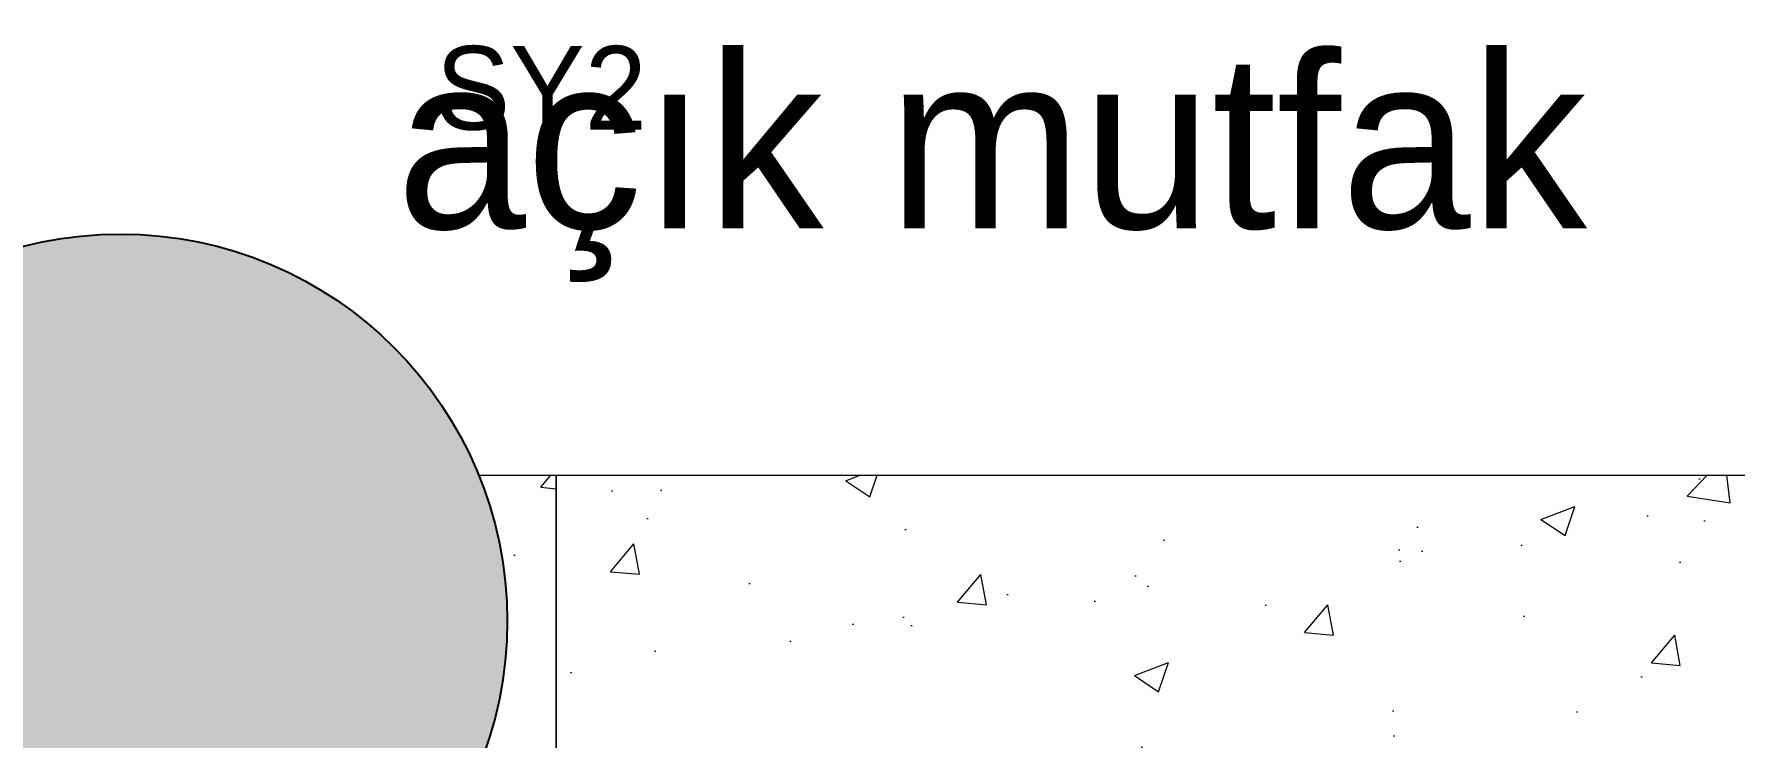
# Model space of a CAD drawing. Header units: centimetres. Extents: x -72470 to -43129, y -18750 to -16337.
# Drawn here: x -47490.2 to -47314.4, y -17339.1 to -17266.4 of the extents above; entities that cross this region are included whole.
import ezdxf

# ---------------------------------------------------------------- set-up
doc = ezdxf.new("R2010")
doc.units = ezdxf.units.CM
doc.header["$MEASUREMENT"] = 0
doc.linetypes.add('DUZ', pattern=[0])
doc.layers.get('0').update_dxf_attribs({"linetype": 'DUZ', "lineweight": 0})
for name, color, linetype in [('11-021_500-BLOK B-str_zemin_kat$0$2DKOLON', 4, 'Continuous'), ('11-021_500-BLOK B-str_zemin_kat$0$2DTARAMA1', 253, 'Continuous'), ('SU', 152, 'Continuous')]:
    doc.layers.add(name, color=color, linetype=linetype)
doc.layers.add('TEFRIS', color=30, linetype='Continuous', lineweight=9)
doc.styles.add('TAKSİM', font='GOTHIC.TTF', dxfattribs={"height": 20})

msp = doc.modelspace()

# ---------------------------------------------------------------- hatches: boundary and pattern name
h = msp.add_hatch()
h.set_pattern_fill('AR-CONC', color=256, scale=5)
h.set_pattern_definition([(49.99999999999999, (15301.57308724916, -119.6299993459434), (35.86300913003767, -3.137606749129755), [3.75, -41.25]), (355, (15301.57308724916, -119.6299993459434), (-6.937566680650001, 37.60960668500059), [3, -33]), (100.45144446, (15304.56167129916, -119.8914665459434), (28.9254423363556, 34.47199954843147), [3.187009599999998, -35.05710559999997]), (46.18420000000001, (15301.57308724916, -109.6299993459434), (53.36206653357862, -8.275964039653827), [5.625, -61.875]), (96.63563549, (15306.01992449916, -110.3196646959434), (46.73309728371142, 48.70593003872752), [4.7805171, -52.58568799999999]), (351.1841639899999, (15301.57308724916, -109.6299993459434), (46.73309725273866, 48.70593001349951), [4.5, -49.50000005]), (21, (15306.57308724916, -112.1299993459434), (29.84535260592308, -20.13094453326694), [3.75, -41.25]), (326.0000000000001, (15306.57308724916, -112.1299993459434), (12.16576659607909, 36.25750225234265), [3, -33]), (71.45144474, (15309.06019994916, -113.8075780459434), (42.01111883649855, 16.12655764031769), [3.1870095, -35.0571056]), (37.50000000000001, (15301.57308724916, -119.6299993459434), (0.6079927658645334, 16.64469269156557), [0, -32.59999999999999, 0, -33.5, 0, -33.125]), (7.499999999999999, (15301.57308724916, -119.6299993459434), (13.15347687210743, 19.72058559411801), [0, -19.1, 0, -31.85, 0, -12.625]), (327.5, (15290.42308724916, -119.6299993459434), (26.69112180862045, -1.127743586718988), [0, -12.5, 0, -39, 0, -51.75]), (317.5, (15285.42308724916, -119.6299993459434), (29.15930846711931, 5.005249116615886), [0, -16.25, 0, -25.9, 0, -36.75])])
edge = h.paths.add_edge_path(flags=17)
edge.add_spline(control_points=[(-47699.02468411888, -17332.56781017538), (-47697.84055284006, -17332.39911738471), (-47673.75263413179, -17329.16683908439), (-47645.20658141225, -17329.43891471697), (-47624.28562978579, -17325.05716158762)], knot_values=[145.1238663494258, 145.1238663494258, 145.1238663494258, 145.1238663494258, 148.1754165940361, 206.6461398008984, 206.6461398008984, 206.6461398008984, 206.6461398008984], degree=3, periodic=0)
edge.add_line((-47624.28562978579, -17325.05716158762), (-47624.28562978579, -17311.97602225973))
edge.add_line((-47624.28562978579, -17311.97602225973), (-47630.93989274332, -17311.97602225973))
edge.add_arc((-47650.51747740764, -17301.94017756628), 21.99999999999724, 207.140545782196, 332.85945421780394, ccw=False)
edge.add_line((-47670.09506207197, -17311.97602225973), (-47678.60330999386, -17311.97602225973))
edge.add_arc((-47698.18089465818, -17301.94017756628), 21.99999999999724, 207.140545782196, 332.85945421780394, ccw=False)
edge.add_line((-47717.7584793225, -17311.97602225973), (-47724.28736562387, -17311.97602225973))
edge.add_line((-47724.28736562387, -17311.97602225973), (-47724.28736562387, -17332.56781017538))
edge.add_line((-47724.28736562387, -17332.56781017538), (-47699.0246841189, -17332.56781017538))
edge = h.paths.add_edge_path(flags=16)
edge.add_spline(control_points=[(-47624.28562978579, -17325.05716158762), (-47645.20658141225, -17329.43891471697), (-47673.75263413179, -17329.16683908439), (-47697.84055284006, -17332.39911738471), (-47699.02468411888, -17332.56781017538)], knot_values=[145.1238663494258, 145.1238663494258, 145.1238663494258, 145.1238663494258, 203.5945895562882, 206.6461398008984, 206.6461398008984, 206.6461398008984, 206.6461398008984], degree=3, periodic=0)
edge.add_line((-47699.0246841189, -17332.56781017538), (-47624.28562978579, -17332.56781017538))
edge.add_line((-47624.28562978579, -17332.56781017538), (-47624.28562978579, -17325.05716158762))
edge = h.paths.add_edge_path()
edge.add_spline(control_points=[(-47596.79254445306, -17311.97602225966), (-47602.8174574705, -17318.70082643248), (-47612.57954455519, -17322.60540047716), (-47624.28562978579, -17325.05716158762)], knot_values=[112.4072250811205, 112.4072250811205, 112.4072250811205, 112.4072250811205, 145.1238663494258, 145.1238663494258, 145.1238663494258, 145.1238663494258], degree=3, periodic=0)
edge.add_line((-47624.28562978579, -17325.05716158762), (-47624.28562978579, -17332.56781017538))
edge.add_line((-47624.28562978579, -17332.56781017538), (-47699.0246841189, -17332.56781017538))
edge.add_spline(control_points=[(-47699.02468411888, -17332.56781017538), (-47708.01219346618, -17333.84818175251), (-47716.38633871353, -17335.61069336639), (-47724.28736562387, -17337.74510364926)], knot_values=[206.6461398008984, 206.6461398008984, 206.6461398008984, 206.6461398008984, 229.8072848849088, 229.8072848849088, 229.8072848849088, 229.8072848849088], degree=3, periodic=0)
edge.add_line((-47724.28736562387, -17337.74510364926), (-47724.28736562387, -17411.97602225973))
edge.add_line((-47724.28736562387, -17411.97602225973), (-47436.17033676498, -17411.99617127467))
edge.add_line((-47436.17033676498, -17411.99617127467), (-47436.17033676498, -17311.99617127467))
edge.add_line((-47436.17033676498, -17311.99617127467), (-47443.98393828222, -17311.99292254731))
edge.add_arc((-47483.1588608579, -17326.85770456878), 41.90031388135831, -16.21921756997392, 20.779067573055272, ccw=False)
edge.add_arc((-47481.23922856113, -17327.08817396441), 39.99394929273181, 196.6703255361228, 343.3296744638772, ccw=False)
edge.add_arc((-47481.02286179306, -17327.07742740036), 40.20433856620848, 157.9375905672828, 196.5965430335922, ccw=False)
edge.add_line((-47518.28324829568, -17311.97602225973), (-47596.79254445312, -17311.97602225973))
edge = h.paths.add_edge_path(flags=17)
edge.add_spline(control_points=[(-47624.28562978579, -17325.05716158762), (-47612.57954455519, -17322.60540047716), (-47602.8174574705, -17318.70082643248), (-47596.79254445306, -17311.97602225966)], knot_values=[112.4072250811205, 112.4072250811205, 112.4072250811205, 112.4072250811205, 145.1238663494258, 145.1238663494258, 145.1238663494258, 145.1238663494258], degree=3, periodic=0)
edge.add_line((-47596.79254445312, -17311.97602225973), (-47624.28562978579, -17311.97602225973))
edge.add_line((-47624.28562978579, -17311.97602225973), (-47624.28562978579, -17325.05716158762))
edge = h.paths.add_edge_path(flags=17)
edge.add_spline(control_points=[(-47724.28736562387, -17337.74510364926), (-47716.38633871353, -17335.61069336639), (-47708.01219346618, -17333.84818175251), (-47699.02468411888, -17332.56781017538)], knot_values=[206.6461398008984, 206.6461398008984, 206.6461398008984, 206.6461398008984, 229.8072848849088, 229.8072848849088, 229.8072848849088, 229.8072848849088], degree=3, periodic=0)
edge.add_line((-47699.0246841189, -17332.56781017538), (-47724.28736562387, -17332.56781017538))
edge.add_line((-47724.28736562387, -17332.56781017538), (-47724.28736562387, -17337.74510364926))
h = msp.add_hatch()
h.set_pattern_fill('AR-CONC', color=256, scale=5)
h.set_pattern_definition([(49.99999999999999, (14820.57473426191, -159.6510162799259), (35.86300913003767, -3.137606749129755), [3.75, -41.25]), (355, (14820.57473426191, -159.6510162799259), (-6.937566680650001, 37.60960668500059), [3, -33]), (100.45144446, (14823.56331831191, -159.9124834799259), (28.9254423363556, 34.47199954843147), [3.187009599999993, -35.0571055999999]), (46.18420000000001, (14820.57473426191, -149.6510162799259), (53.36206653357862, -8.275964039653827), [5.625, -61.875]), (96.63563549, (14825.02157151191, -150.3406816299259), (46.73309728371142, 48.70593003872752), [4.7805171, -52.58568799999999]), (351.1841639899999, (14820.57473426191, -149.6510162799259), (46.73309725273866, 48.70593001349951), [4.5, -49.50000005]), (21, (14825.57473426191, -152.1510162799259), (29.84535260592308, -20.13094453326694), [3.75, -41.25]), (326.0000000000001, (14825.57473426191, -152.1510162799259), (12.16576659607909, 36.25750225234265), [3, -33]), (71.45144474, (14828.06184696191, -153.8285949799258), (42.01111883649855, 16.12655764031769), [3.1870095, -35.0571056]), (37.50000000000001, (14820.57473426191, -159.6510162799259), (0.6079927658645334, 16.64469269156557), [0, -32.59999999999999, 0, -33.5, 0, -33.125]), (7.499999999999999, (14820.57473426191, -159.6510162799259), (13.15347687210743, 19.72058559411801), [0, -19.1, 0, -31.85, 0, -12.625]), (327.5, (14809.42473426191, -159.6510162799259), (26.69112180862045, -1.127743586718988), [0, -12.5, 0, -39, 0, -51.75]), (317.5, (14804.42473426191, -159.6510162799259), (29.15930846711931, 5.005249116615886), [0, -16.25, 0, -25.9, 0, -36.75])])
h.paths.add_polyline_path([(-47186.17033676498, -17311.99617127467), (-47313.67033676498, -17311.99617127467), (-47436.17033676498, -17311.99617127467), (-47436.17033676498, -17340.99617127467), (-47186.17033676498, -17340.99617127467)])
at = {"layer": '11-021_500-BLOK B-str_zemin_kat$0$2DTARAMA1'}
h = msp.add_hatch(dxfattribs=at)
h.set_pattern_fill('ANSI33', color=256, scale=100)
h.set_pattern_definition([(45, (-405862.5769596087, -192797.8366478115), (-17.67766952966369, 17.67766952966369), []), (45, (-405844.8992901087, -192797.8366478115), (-17.67766952966369, 17.67766952966369), [12.5, -6.25])])
edge = h.paths.add_edge_path()
edge.add_arc((-45801.23922856113, -17327.06709915656), 40, 0, 360)
edge = h.paths.add_edge_path()
edge.add_arc((-46641.23922856113, -17327.06709915656), 40, 0, 360)
edge = h.paths.add_edge_path()
edge.add_arc((-47481.23922856113, -17327.06709915656), 40, 0, 360)
edge = h.paths.add_edge_path()
edge.add_arc((-48321.23922856113, -17327.06709915656), 40, 0, 360)
h.paths.add_polyline_path([(-47188.76778789588, -17161.40367938066), (-47015.01130767762, -17161.40367938066), (-47015.01130767762, -17115.45211048573), (-47188.76778789588, -17115.45211048573)], flags=9)
h.paths.add_polyline_path([(-46335.55883044757, -17161.42925918975), (-46161.79211830565, -17161.42925918975), (-46161.79211830565, -17115.44699452401), (-46335.55883044757, -17115.44699452401)], flags=9)
h.paths.add_polyline_path([(-48028.77290385771, -17161.42925918975), (-47873.65284928739, -17161.42925918975), (-47873.65284928739, -17115.44699452401), (-48028.77290385771, -17115.44699452401)], flags=9)
edge = h.paths.add_edge_path()
edge.add_arc((-49161.23922856113, -17327.06709915656), 40, 0, 360)
edge = h.paths.add_edge_path()
edge.add_arc((-47481.23922856113, -18167.06709915656), 40, 0, 360)
edge = h.paths.add_edge_path()
edge.add_arc((-46641.23922856113, -18167.06709915656), 40, 0, 360)
edge = h.paths.add_edge_path()
edge.add_arc((-45801.23922856113, -18167.06709915656), 40, 0, 360)

# ---------------------------------------------------------------- linework, layer by layer
at = {"layer": '11-021_500-BLOK B-str_zemin_kat$0$2DKOLON', "linetype": 'Continuous'}
msp.add_circle((-47481.23922856113, -17327.06709915656), 40, dxfattribs=at)
at = {"layer": 'TEFRIS', "color": 0, "linetype": 'Continuous'}
msp.add_line((-47436.17033676498, -17311.99617127467), (-47186.17033676498, -17311.99617127467), dxfattribs=at)
msp.add_lwpolyline([(-47444.18836302368, -17311.9928375519), (-47436.17033676498, -17311.99617127467), (-47436.17033676498, -17411.99617127467), (-47724.28736562388, -17411.97602225973), (-47724.28736562388, -17311.97602225973), (-47518.28324829568, -17311.97602225973)], dxfattribs=at)
msp.add_lwpolyline([(-47186.17033676498, -17411.99617127467), (-47436.17033676498, -17411.99617127467), (-47436.17033676498, -17311.99617127467), (-47186.17033676498, -17311.99617127467)], close=True, dxfattribs=at)

# ---------------------------------------------------------------- texts
at = {"style": 'TAKSİM'}
msp.add_text('açık mutfak', height=18, dxfattribs=at).set_placement((-47452.70102239831, -17286.49300512515))
at = {"layer": 'SU', "style": 'TAKSİM'}
msp.add_text('SY2', height=8.64, dxfattribs=at).set_placement((-47448.64763864761, -17276.27961348702))

doc.saveas('drawing.dxf')
